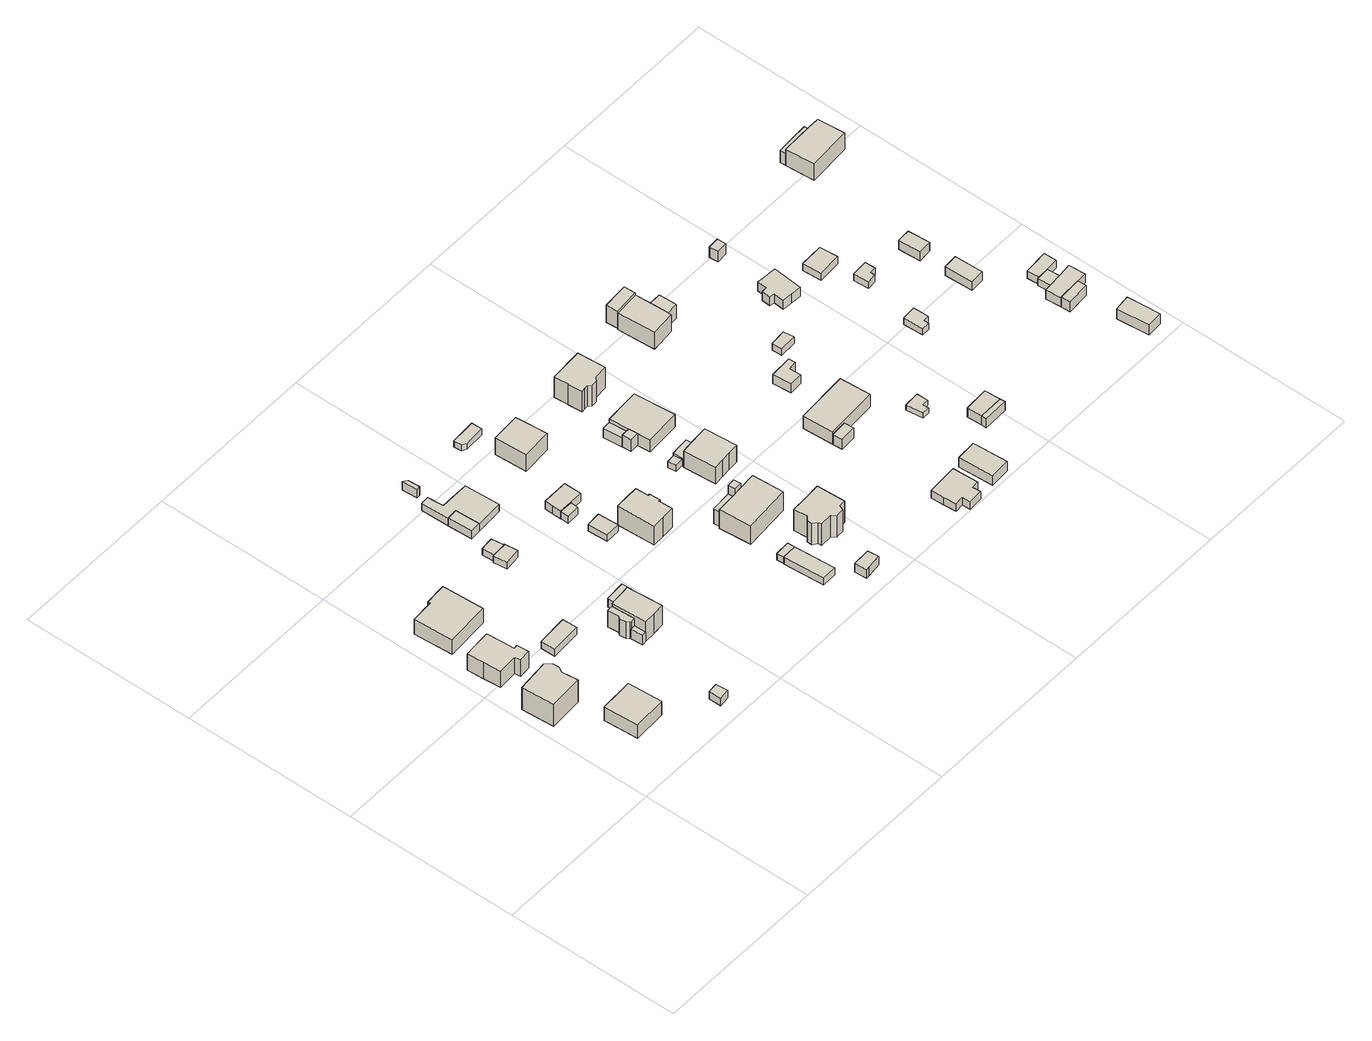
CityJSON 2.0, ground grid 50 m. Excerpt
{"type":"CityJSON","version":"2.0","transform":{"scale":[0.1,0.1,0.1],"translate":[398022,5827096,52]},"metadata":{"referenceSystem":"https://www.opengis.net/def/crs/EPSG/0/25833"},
"CityObjects":{
"building1":{"type":"Building","attributes":{"Gemeindeschluessel":"11000011","BezugspunktDach":"2200","function":"31001_1010","measuredHeight":7.71,"storeysAboveGround":2},"address":[{"country":"Germany","locality":"Berlin","thoroughfareNumber":"14","thoroughfareName":"Astridstraße"}],"geometry":[{"type":"Solid","lod":"1","boundaries":[[[[0,1,2,3,4,5,6]],[[7,8,9,10,11,12,13]],[[7,13,6,5]],[[8,7,5,4]],[[9,8,4,3]],[[10,9,3,2]],[[11,10,2,1]],[[12,11,1,0]],[[13,12,0,6]]]]}]},
"building2":{"type":"Building","attributes":{"Gemeindeschluessel":"11000011","BezugspunktDach":"2200","function":"31001_1010","measuredHeight":5.99,"storeysAboveGround":1},"address":[{"country":"Germany","locality":"Berlin","thoroughfareNumber":"16","thoroughfareName":"Astridstraße"}],"geometry":[{"type":"Solid","lod":"1","boundaries":[[[[14,15,16,17]],[[18,19,20,21]],[[18,21,17,16]],[[19,18,16,15]],[[20,19,15,14]],[[21,20,14,17]]]]}]},
"building3":{"type":"Building","attributes":{"Gemeindeschluessel":"11000011","BezugspunktDach":"2200","function":"31001_1010","measuredHeight":7.06,"storeysAboveGround":1},"address":[{"country":"Germany","locality":"Berlin","thoroughfareNumber":"12","thoroughfareName":"Astridstraße"}],"geometry":[{"type":"Solid","lod":"1","boundaries":[[[[22,23,24,25,26,27,28,29,30,31]],[[32,33,34,35,36,37,38,39,40,41]],[[32,41,31,30]],[[33,32,30,29]],[[34,33,29,28]],[[35,34,28,27]],[[36,35,27,26]],[[37,36,26,25]],[[38,37,25,24]],[[39,38,24,23]],[[40,39,23,22]],[[41,40,22,31]]]]}]},
"building4":{"type":"Building","attributes":{"Gemeindeschluessel":"11000011","BezugspunktDach":"2200","function":"31001_1010","measuredHeight":6.31,"storeysAboveGround":1},"address":[{"country":"Germany","locality":"Berlin","thoroughfareNumber":"10","thoroughfareName":"Astridstraße"}],"geometry":[{"type":"Solid","lod":"1","boundaries":[[[[42,43,44,45,46,47,48]],[[49,50,51,52,53,54,55]],[[49,55,48,47]],[[50,49,47,46]],[[51,50,46,45]],[[52,51,45,44]],[[53,52,44,43]],[[54,53,43,42]],[[55,54,42,48]]]]}]},
"building5":{"type":"Building","attributes":{"Gemeindeschluessel":"11000011","BezugspunktDach":"2200","function":"31001_2143","measuredHeight":2.66,"storeysAboveGround":1},"address":[{"country":"Germany","locality":"Berlin","thoroughfareNumber":"5 (1)","thoroughfareName":"Sigrunstraße"}],"geometry":[{"type":"Solid","lod":"1","boundaries":[[[[56,57,58,59]],[[60,61,62,63]],[[60,63,59,58]],[[61,60,58,57]],[[62,61,57,56]],[[63,62,56,59]]]]}]},
"building6":{"type":"Building","attributes":{"Gemeindeschluessel":"11000011","BezugspunktDach":"2200","function":"31001_2463","measuredHeight":2.46,"storeysAboveGround":1},"address":[{"country":"Germany","locality":"Berlin","thoroughfareNumber":"12 (1)","thoroughfareName":"Astridstraße"}],"geometry":[{"type":"Solid","lod":"1","boundaries":[[[[64,65,66,67]],[[68,69,70,71]],[[68,71,67,66]],[[69,68,66,65]],[[70,69,65,64]],[[71,70,64,67]]]]}]},
"building7":{"type":"Building","attributes":{"Gemeindeschluessel":"11000011","BezugspunktDach":"2200","function":"51009_1610","measuredHeight":3.31,"storeysAboveGround":0},"address":[{"country":"Germany","locality":"Berlin"}],"geometry":[{"type":"Solid","lod":"1","boundaries":[[[[72,73,74,75,76]],[[77,78,79,80,81]],[[77,81,76,75]],[[78,77,75,74]],[[79,78,74,73]],[[80,79,73,72]],[[81,80,72,76]]]]}]},
"building8":{"type":"Building","attributes":{"Gemeindeschluessel":"11000011","function":"31001_1010"},"address":[{"country":"Germany","locality":"Berlin","thoroughfareNumber":"14A","thoroughfareName":"Astridstraße"}],"children":["building8-1","building8-2"]},
"building8-1":{"type":"BuildingPart","attributes":{"BezugspunktDach":"2200","measuredHeight":7.85,"storeysAboveGround":1},"parents":["building8"],"geometry":[{"type":"MultiSurface","lod":"1","boundaries":[[[82,83,84,85,86]],[[87,88,89,79,90]],[[87,90,86,85]],[[88,87,85,84]],[[89,88,84,83]],[[79,89,83,82]],[[90,91,92,78,93,79,82,86]],[[93,78,92,91,90]]]}]},
"building8-2":{"type":"BuildingPart","attributes":{"BezugspunktDach":"2200","measuredHeight":5.77,"storeysAboveGround":1},"parents":["building8"],"geometry":[{"type":"Solid","lod":"1","boundaries":[[[[94,95,96,92,91,97,98,99]],[[100,101,90,78,77,81,102,103]],[[100,103,99,98]],[[101,100,98,97]],[[90,101,97,91]],[[77,78,92,96]],[[81,77,96,95]],[[102,81,95,94]],[[103,102,94,99]],[[78,90,91,92]]]]}]},
"building9":{"type":"Building","attributes":{"Gemeindeschluessel":"11000011","BezugspunktDach":"2200","function":"31001_2463","measuredHeight":4.11,"storeysAboveGround":1},"address":[{"country":"Germany","locality":"Berlin","thoroughfareNumber":"14A (1)","thoroughfareName":"Astridstraße"}],"geometry":[{"type":"Solid","lod":"1","boundaries":[[[[104,105,106,107,108]],[[109,110,111,112,113]],[[109,113,108,107]],[[110,109,107,106]],[[111,110,106,105]],[[112,111,105,104]],[[113,112,104,108]]]]}]},
"building10":{"type":"Building","attributes":{"Gemeindeschluessel":"11000011","BezugspunktDach":"2200","function":"31001_1313","measuredHeight":2.38,"storeysAboveGround":1},"address":[{"country":"Germany","locality":"Berlin","thoroughfareNumber":"10 (2)","thoroughfareName":"Astridstraße"}],"geometry":[{"type":"Solid","lod":"1","boundaries":[[[[114,115,116,117,118,119]],[[120,121,122,123,124,125]],[[120,125,119,118]],[[121,120,118,117]],[[122,121,117,116]],[[123,122,116,115]],[[124,123,115,114]],[[125,124,114,119]]]]}]},
"building11":{"type":"Building","attributes":{"Gemeindeschluessel":"11000011","BezugspunktDach":"2200","function":"31001_2143","measuredHeight":2.29,"storeysAboveGround":1},"address":[{"country":"Germany","locality":"Berlin","thoroughfareNumber":"10 (1)","thoroughfareName":"Astridstraße"}],"geometry":[{"type":"Solid","lod":"1","boundaries":[[[[118,117,126,127]],[[128,129,130,131]],[[128,131,127,126]],[[129,128,126,117]],[[130,129,117,118]],[[131,130,118,127]]]]}]},
"building12":{"type":"Building","attributes":{"Gemeindeschluessel":"11000011","BezugspunktDach":"2200","function":"51009_1610","measuredHeight":3.04,"storeysAboveGround":0},"address":[{"country":"Germany","locality":"Berlin"}],"geometry":[{"type":"Solid","lod":"1","boundaries":[[[[132,133,134,135]],[[136,137,138,139]],[[136,139,135,134]],[[137,136,134,133]],[[138,137,133,132]],[[139,138,132,135]]]]}]},
"building13":{"type":"Building","attributes":{"Gemeindeschluessel":"11000011","BezugspunktDach":"2200","function":"31001_1010","measuredHeight":2.49,"storeysAboveGround":1},"address":[{"country":"Germany","locality":"Berlin","thoroughfareNumber":"8","thoroughfareName":"Astridstraße"}],"geometry":[{"type":"Solid","lod":"1","boundaries":[[[[140,141,142,143,144,145,146,147]],[[148,149,150,151,137,136,139,152]],[[148,152,147,146]],[[149,148,146,145]],[[150,149,145,144]],[[151,150,144,143]],[[137,151,143,142]],[[136,137,142,141]],[[139,136,141,140]],[[152,139,140,147]]]]}]},
"building14":{"type":"Building","attributes":{"Gemeindeschluessel":"11000011","BezugspunktDach":"2200","function":"51009_1610","measuredHeight":3,"storeysAboveGround":0},"address":[{"country":"Germany","locality":"Berlin"}],"geometry":[{"type":"Solid","lod":"1","boundaries":[[[[153,154,155,156]],[[157,158,159,160]],[[157,160,156,155]],[[158,157,155,154]],[[159,158,154,153]],[[160,159,153,156]]]]}]},
"building15":{"type":"Building","attributes":{"Gemeindeschluessel":"11000011","BezugspunktDach":"2200","function":"31001_2463","measuredHeight":2.27,"storeysAboveGround":1},"address":[{"country":"Germany","locality":"Berlin","thoroughfareNumber":"11A (1)","thoroughfareName":"Ellistraße"}],"geometry":[{"type":"Solid","lod":"1","boundaries":[[[[161,162,163,164]],[[165,166,167,168]],[[165,168,164,163]],[[166,165,163,162]],[[167,166,162,161]],[[168,167,161,164]]]]}]},
"building16":{"type":"Building","attributes":{"Gemeindeschluessel":"11000011","BezugspunktDach":"2200","function":"51009_1610","measuredHeight":2.4,"storeysAboveGround":0},"address":[{"country":"Germany","locality":"Berlin"}],"geometry":[{"type":"Solid","lod":"1","boundaries":[[[[169,170,171,172]],[[173,174,175,176]],[[173,176,172,171]],[[174,173,171,170]],[[175,174,170,169]],[[176,175,169,172]]]]}]},
"building17":{"type":"Building","attributes":{"Gemeindeschluessel":"11000011","BezugspunktDach":"2200","function":"31001_1313","measuredHeight":3.08,"storeysAboveGround":1},"address":[{"country":"Germany","locality":"Berlin","thoroughfareNumber":"9 (1)","thoroughfareName":"Ellistraße"}],"geometry":[{"type":"Solid","lod":"1","boundaries":[[[[177,178,179,180,181,182,183]],[[184,185,186,187,188,189,190]],[[184,190,183,182]],[[185,184,182,181]],[[186,185,181,180]],[[187,186,180,179]],[[188,187,179,178]],[[189,188,178,177]],[[190,189,177,183]]]]}]},
"building18":{"type":"Building","attributes":{"Gemeindeschluessel":"11000011","BezugspunktDach":"2200","function":"31001_1010","measuredHeight":8.05,"storeysAboveGround":1},"address":[{"country":"Germany","locality":"Berlin","thoroughfareNumber":"11A","thoroughfareName":"Ellistraße"}],"geometry":[{"type":"Solid","lod":"1","boundaries":[[[[191,192,193,194,195,196,197,198,199,200]],[[201,202,203,204,205,206,207,208,209,210]],[[201,210,200,199]],[[202,201,199,198]],[[203,202,198,197]],[[204,203,197,196]],[[205,204,196,195]],[[206,205,195,194]],[[207,206,194,193]],[[208,207,193,192]],[[209,208,192,191]],[[210,209,191,200]]]]}]},
"building19":{"type":"Building","attributes":{"Gemeindeschluessel":"11000011","BezugspunktDach":"2200","function":"31001_2463","measuredHeight":2.47,"storeysAboveGround":1},"address":[{"country":"Germany","locality":"Berlin","thoroughfareNumber":"9 (1)","thoroughfareName":"Sigrunstraße"}],"geometry":[{"type":"Solid","lod":"1","boundaries":[[[[211,212,213,214]],[[215,216,217,218]],[[215,218,214,213]],[[216,215,213,212]],[[217,216,212,211]],[[218,217,211,214]]]]}]},
"building20":{"type":"Building","attributes":{"Gemeindeschluessel":"11000011","BezugspunktDach":"2200","function":"51009_1610","measuredHeight":2.32,"storeysAboveGround":0},"address":[{"country":"Germany","locality":"Berlin"}],"geometry":[{"type":"Solid","lod":"1","boundaries":[[[[214,213,219,220]],[[221,222,223,224]],[[221,224,220,219]],[[222,221,219,213]],[[223,222,213,214]],[[224,223,214,220]]]]}]},
"building21":{"type":"Building","attributes":{"Gemeindeschluessel":"11000011","BezugspunktDach":"2200","function":"51009_1610","measuredHeight":2.15,"storeysAboveGround":0},"address":[{"country":"Germany","locality":"Berlin"}],"geometry":[{"type":"Solid","lod":"1","boundaries":[[[[225,226,227,228,229]],[[230,231,232,233,234]],[[230,234,229,228]],[[231,230,228,227]],[[232,231,227,226]],[[233,232,226,225]],[[234,233,225,229]]]]}]},
"building22":{"type":"Building","attributes":{"Gemeindeschluessel":"11000011","BezugspunktDach":"2200","function":"31001_2463","measuredHeight":2.91,"storeysAboveGround":1},"address":[{"country":"Germany","locality":"Berlin","thoroughfareNumber":"17 (1)","thoroughfareName":"Ellistraße"}],"geometry":[{"type":"Solid","lod":"1","boundaries":[[[[235,236,237,238,239]],[[240,241,242,243,244]],[[240,244,239,238]],[[241,240,238,237]],[[242,241,237,236]],[[243,242,236,235]],[[244,243,235,239]]]]}]},
"building23":{"type":"Building","attributes":{"Gemeindeschluessel":"11000011","BezugspunktDach":"2200","function":"31001_1010","measuredHeight":8.09,"storeysAboveGround":1},"address":[{"country":"Germany","locality":"Berlin","thoroughfareNumber":"7A","thoroughfareName":"Ellistraße"}],"geometry":[{"type":"Solid","lod":"1","boundaries":[[[[245,246,247,248,249]],[[250,251,252,253,254]],[[250,254,249,248]],[[251,250,248,247]],[[252,251,247,246]],[[253,252,246,245]],[[254,253,245,249]]]]}]},
"building24":{"type":"Building","attributes":{"Gemeindeschluessel":"11000011","function":"31001_1000"},"address":[{"country":"Germany","locality":"Berlin","thoroughfareNumber":"13","thoroughfareName":"Ellistraße"}],"children":["building24-1","building24-2"]},
"building24-1":{"type":"BuildingPart","attributes":{"BezugspunktDach":"2200","measuredHeight":7.74,"storeysAboveGround":2},"parents":["building24"],"geometry":[{"type":"MultiSurface","lod":"1","boundaries":[[[255,256,257,258,259,260,261]],[[262,263,264,265,266,267,268]],[[262,268,261,260]],[[269,270,262,260,259]],[[264,263,259,258]],[[265,264,258,257]],[[266,265,257,256]],[[267,266,256,255]],[[268,267,255,261]],[[263,262,270,269]]]}]},
"building24-2":{"type":"BuildingPart","attributes":{"BezugspunktDach":"2200","measuredHeight":5.2,"storeysAboveGround":2},"parents":["building24"],"geometry":[{"type":"Solid","lod":"1","boundaries":[[[[270,269,271,272]],[[273,263,262,274]],[[273,274,272,271]],[[263,273,271,269]],[[274,262,270,272]],[[262,263,269,270]]]]}]},
"building25":{"type":"Building","attributes":{"Gemeindeschluessel":"11000011","BezugspunktDach":"2200","function":"51009_1610","measuredHeight":8.01,"storeysAboveGround":0},"address":[{"country":"Germany","locality":"Berlin"}],"geometry":[{"type":"Solid","lod":"1","boundaries":[[[[275,276,277,278]],[[279,280,281,282]],[[279,282,278,277]],[[280,279,277,276]],[[281,280,276,275]],[[282,281,275,278]]]]}]},
"building26":{"type":"Building","attributes":{"Gemeindeschluessel":"11000011","BezugspunktDach":"2200","function":"31001_1010","measuredHeight":9.84,"storeysAboveGround":1},"address":[{"country":"Germany","locality":"Berlin","thoroughfareNumber":"15","thoroughfareName":"Ellistraße"}],"geometry":[{"type":"Solid","lod":"1","boundaries":[[[[283,284,285,286,287,288,289,290,291,292,293,294,295,296]],[[297,298,299,300,301,302,303,304,305,306,307,308,309,310]],[[297,310,296,295]],[[298,297,295,294]],[[299,298,294,293]],[[300,299,293,292]],[[301,300,292,291]],[[302,301,291,290]],[[303,302,290,289]],[[304,303,289,288]],[[305,304,288,287]],[[306,305,287,286]],[[307,306,286,285]],[[308,307,285,284]],[[309,308,284,283]],[[310,309,283,296]]]]}]},
"building27":{"type":"Building","attributes":{"Gemeindeschluessel":"11000011","BezugspunktDach":"2200","function":"31001_2143","measuredHeight":2.1,"storeysAboveGround":1},"address":[{"country":"Germany","locality":"Berlin","thoroughfareNumber":"11 (2)","thoroughfareName":"Ellistraße"}],"geometry":[{"type":"Solid","lod":"1","boundaries":[[[[311,312,313,314]],[[315,316,317,318]],[[315,318,314,313]],[[316,315,313,312]],[[317,316,312,311]],[[318,317,311,314]]]]}]},
"building28":{"type":"Building","attributes":{"Gemeindeschluessel":"11000011","BezugspunktDach":"2200","function":"51009_1610","measuredHeight":4.1,"storeysAboveGround":0},"address":[{"country":"Germany","locality":"Berlin"}],"geometry":[{"type":"Solid","lod":"1","boundaries":[[[[319,320,321,322]],[[323,324,325,326]],[[323,326,322,321]],[[324,323,321,320]],[[325,324,320,319]],[[326,325,319,322]]]]}]},
"building29":{"type":"Building","attributes":{"Gemeindeschluessel":"11000011","BezugspunktDach":"2200","function":"51009_1611","measuredHeight":4.21,"storeysAboveGround":0},"address":[{"country":"Germany","locality":"Berlin"}],"geometry":[{"type":"Solid","lod":"1","boundaries":[[[[327,328,329,330,331,332,333,334]],[[335,336,337,338,339,340,341,342]],[[335,342,334,333]],[[336,335,333,332]],[[337,336,332,331]],[[338,337,331,330]],[[339,338,330,329]],[[340,339,329,328]],[[341,340,328,327]],[[342,341,327,334]]]]}]},
"building30":{"type":"Building","attributes":{"Gemeindeschluessel":"11000011","BezugspunktDach":"2200","function":"31001_1010","measuredHeight":8.6,"storeysAboveGround":1},"address":[{"country":"Germany","locality":"Berlin","thoroughfareNumber":"11","thoroughfareName":"Ellistraße"}],"geometry":[{"type":"Solid","lod":"1","boundaries":[[[[343,344,345,346,347,348,349,350]],[[351,352,353,354,355,356,357,358]],[[351,358,350,349]],[[352,351,349,348]],[[353,352,348,347]],[[354,353,347,346]],[[355,354,346,345]],[[356,355,345,344]],[[357,356,344,343]],[[358,357,343,350]]]]}]},
"building31":{"type":"Building","attributes":{"Gemeindeschluessel":"11000011","function":"31001_1010"},"address":[{"country":"Germany","locality":"Berlin","thoroughfareNumber":"9","thoroughfareName":"Ellistraße"}],"children":["building31-1","building31-2"]},
"building31-1":{"type":"BuildingPart","attributes":{"BezugspunktDach":"2200","measuredHeight":5.41,"storeysAboveGround":1},"parents":["building31"],"geometry":[{"type":"MultiSurface","lod":"1","boundaries":[[[359,360,361,362,363]],[[364,365,366,367,368]],[[364,368,363,362]],[[365,364,362,361]],[[366,365,361,360]],[[367,366,360,359]],[[369,370,367,359,363]],[[368,367,370,369]]]}]},
"building31-2":{"type":"BuildingPart","attributes":{"BezugspunktDach":"2200","measuredHeight":3.18,"storeysAboveGround":1},"parents":["building31"],"geometry":[{"type":"Solid","lod":"1","boundaries":[[[[371,370,369,372]],[[368,367,373,374]],[[368,374,372,369]],[[373,367,370,371]],[[374,373,371,372]],[[368,369,370,367]]]]}]},
"building32":{"type":"Building","attributes":{"Gemeindeschluessel":"11000011","BezugspunktDach":"2200","function":"31001_1010","measuredHeight":10.47,"storeysAboveGround":1},"address":[{"country":"Germany","locality":"Berlin","thoroughfareNumber":"7","thoroughfareName":"Ellistraße"}],"geometry":[{"type":"Solid","lod":"1","boundaries":[[[[375,376,377,378,379,380,381,382,383,384,385]],[[386,387,388,389,390,391,392,393,394,395,396]],[[386,396,385,384]],[[387,386,384,383]],[[388,387,383,382]],[[389,388,382,381]],[[390,389,381,380]],[[391,390,380,379]],[[392,391,379,378]],[[393,392,378,377]],[[394,393,377,376]],[[395,394,376,375]],[[396,395,375,385]]]]}]},
"building33":{"type":"Building","attributes":{"Gemeindeschluessel":"11000011","BezugspunktDach":"2200","function":"31001_1010","measuredHeight":3.73,"storeysAboveGround":1},"address":[{"country":"Germany","locality":"Berlin","thoroughfareNumber":"16","thoroughfareName":"Ellistraße"}],"geometry":[{"type":"Solid","lod":"1","boundaries":[[[[397,398,399,400,401,402,403,404,405,406]],[[407,408,409,410,411,412,413,414,415,416]],[[407,416,406,405]],[[408,407,405,404]],[[409,408,404,403]],[[410,409,403,402]],[[411,410,402,401]],[[412,411,401,400]],[[413,412,400,399]],[[414,413,399,398]],[[415,414,398,397]],[[416,415,397,406]]]]}]},
"building34":{"type":"Building","attributes":{"Gemeindeschluessel":"11000011","BezugspunktDach":"2200","function":"31001_2143","measuredHeight":3.26,"storeysAboveGround":1},"address":[{"country":"Germany","locality":"Berlin","thoroughfareNumber":"16 (2)","thoroughfareName":"Ellistraße"}],"geometry":[{"type":"Solid","lod":"1","boundaries":[[[[417,418,419,420]],[[421,422,423,424]],[[421,424,420,419]],[[422,421,419,418]],[[423,422,418,417]],[[424,423,417,420]]]]}]},
"building35":{"type":"Building","attributes":{"Gemeindeschluessel":"11000011","function":"31001_1010"},"address":[{"country":"Germany","locality":"Berlin","thoroughfareNumber":"14","thoroughfareName":"Ellistraße"}],"children":["building35-1","building35-2"]},
"building35-1":{"type":"BuildingPart","attributes":{"BezugspunktDach":"2200","measuredHeight":5.34,"storeysAboveGround":1},"parents":["building35"],"geometry":[{"type":"Solid","lod":"1","boundaries":[[[[425,426,427,428]],[[429,430,431,432]],[[429,432,428,427]],[[430,429,427,426]],[[431,430,426,425],[433,434,435,431]],[[432,431,425,428]],[[433,431,435,434]]]]}]},
"building35-2":{"type":"BuildingPart","attributes":{"BezugspunktDach":"2200","measuredHeight":3.53,"storeysAboveGround":1},"parents":["building35"],"geometry":[{"type":"Solid","lod":"1","boundaries":[[[[436,437,434,433]],[[435,438,439,431]],[[438,435,434,437]],[[439,438,437,436]],[[431,439,436,433]],[[435,431,433,434]]]]}]},
"building36":{"type":"Building","attributes":{"Gemeindeschluessel":"11000011","BezugspunktDach":"2200","function":"31001_1010","measuredHeight":3.03,"storeysAboveGround":1},"address":[{"country":"Germany","locality":"Berlin","thoroughfareNumber":"12","thoroughfareName":"Ellistraße"}],"geometry":[{"type":"Solid","lod":"1","boundaries":[[[[440,441,442,443,444,445]],[[446,447,448,449,450,451]],[[446,451,445,444]],[[447,446,444,443]],[[448,447,443,442]],[[449,448,442,441]],[[450,449,441,440]],[[451,450,440,445]]]]}]},
"building37":{"type":"Building","attributes":{"Gemeindeschluessel":"11000011","BezugspunktDach":"2200","function":"31001_2463","measuredHeight":7.74,"storeysAboveGround":1},"address":[{"country":"Germany","locality":"Berlin","thoroughfareNumber":"8 (2)","thoroughfareName":"Ellistraße"}],"geometry":[{"type":"Solid","lod":"1","boundaries":[[[[452,453,454,455]],[[456,457,458,459]],[[456,459,455,454]],[[457,456,454,453]],[[458,457,453,452]],[[459,458,452,455]]]]}]},
"building38":{"type":"Building","attributes":{"Gemeindeschluessel":"11000011","function":"31001_1010"},"address":[{"country":"Germany","locality":"Berlin","thoroughfareNumber":"8","thoroughfareName":"Ellistraße"}],"children":["building38-1","building38-2"]},
"building38-1":{"type":"BuildingPart","attributes":{"BezugspunktDach":"2200","measuredHeight":6.58,"storeysAboveGround":1},"parents":["building38"],"geometry":[{"type":"Solid","lod":"1","boundaries":[[[[460,461,462,463,464,465,466]],[[467,468,469,470,471,472,473]],[[467,473,466,465]],[[468,467,465,464]],[[469,468,464,463]],[[470,469,463,462],[470,474,475,469]],[[471,470,462,461]],[[472,471,461,460]],[[473,472,460,466]],[[474,470,469,475]]]]}]},
"building38-2":{"type":"BuildingPart","attributes":{"BezugspunktDach":"2200","measuredHeight":4.95,"storeysAboveGround":1},"parents":["building38"],"geometry":[{"type":"Solid","lod":"1","boundaries":[[[[474,476,477,475]],[[478,479,470,469]],[[478,469,475,477]],[[479,478,477,476]],[[470,479,476,474]],[[474,475,469,470]]]]}]},
"building39":{"type":"Building","attributes":{"Gemeindeschluessel":"11000011","BezugspunktDach":"2200","function":"31001_1313","measuredHeight":1.8,"storeysAboveGround":1},"address":[{"country":"Germany","locality":"Berlin","thoroughfareNumber":"13 (2)","thoroughfareName":"Sigrunstraße"}],"geometry":[{"type":"Solid","lod":"1","boundaries":[[[[480,481,482,483,484,485]],[[486,487,488,489,490,491]],[[486,491,485,484]],[[487,486,484,483]],[[488,487,483,482]],[[489,488,482,481]],[[490,489,481,480]],[[491,490,480,485]]]]}]},
"building40":{"type":"Building","attributes":{"Gemeindeschluessel":"11000011","BezugspunktDach":"2200","function":"51009_1610","measuredHeight":3.11,"storeysAboveGround":0},"address":[{"country":"Germany","locality":"Berlin"}],"geometry":[{"type":"Solid","lod":"1","boundaries":[[[[492,493,494,495]],[[496,497,498,499]],[[496,499,495,494]],[[497,496,494,493]],[[498,497,493,492]],[[499,498,492,495]]]]}]},
"building41":{"type":"Building","attributes":{"Gemeindeschluessel":"11000011","BezugspunktDach":"2200","function":"31001_1010","measuredHeight":3.02,"storeysAboveGround":1},"address":[{"country":"Germany","locality":"Berlin","thoroughfareNumber":"13","thoroughfareName":"Sigrunstraße"}],"geometry":[{"type":"Solid","lod":"1","boundaries":[[[[494,493,500,501]],[[502,503,504,505]],[[502,505,501,500]],[[503,502,500,493]],[[504,503,493,494]],[[505,504,494,501]]]]}]},
"building42":{"type":"Building","attributes":{"Gemeindeschluessel":"11000011","BezugspunktDach":"2200","function":"31001_2143","measuredHeight":2.27,"storeysAboveGround":1},"address":[{"country":"Germany","locality":"Berlin","thoroughfareNumber":"12 (1)","thoroughfareName":"Ellistraße"}],"geometry":[{"type":"Solid","lod":"1","boundaries":[[[[506,507,508,509]],[[510,511,512,513]],[[510,513,509,508]],[[511,510,508,507]],[[512,511,507,506]],[[513,512,506,509]]]]}]},
"building43":{"type":"Building","attributes":{"Gemeindeschluessel":"11000011","BezugspunktDach":"2200","function":"31001_1010","measuredHeight":4,"storeysAboveGround":1},"address":[{"country":"Germany","locality":"Berlin","thoroughfareNumber":"10","thoroughfareName":"Ellistraße"}],"geometry":[{"type":"Solid","lod":"1","boundaries":[[[[514,515,516,517,518,519,520,521,522,523]],[[524,525,526,527,528,529,530,531,532,533]],[[524,533,523,522]],[[525,524,522,521]],[[526,525,521,520]],[[527,526,520,519]],[[528,527,519,518]],[[529,528,518,517]],[[530,529,517,516]],[[531,530,516,515]],[[532,531,515,514]],[[533,532,514,523]]]]}]},
"building44":{"type":"Building","attributes":{"Gemeindeschluessel":"11000011","BezugspunktDach":"2200","function":"31001_2143","measuredHeight":2.22,"storeysAboveGround":1},"address":[{"country":"Germany","locality":"Berlin","thoroughfareNumber":"15 (1)","thoroughfareName":"An der Margaretenhöhe"}],"geometry":[{"type":"Solid","lod":"1","boundaries":[[[[534,535,536,537,538,539]],[[540,541,542,543,544,545]],[[540,545,539,538]],[[541,540,538,537]],[[542,541,537,536]],[[543,542,536,535]],[[544,543,535,534]],[[545,544,534,539]]]]}]},
"building45":{"type":"Building","attributes":{"Gemeindeschluessel":"11000011","BezugspunktDach":"2200","function":"51009_1610","measuredHeight":3.64,"storeysAboveGround":0},"address":[{"country":"Germany","locality":"Berlin"}],"geometry":[{"type":"Solid","lod":"1","boundaries":[[[[546,547,548,549]],[[550,551,552,553]],[[550,553,549,548]],[[551,550,548,547]],[[552,551,547,546]],[[553,552,546,549]]]]}]},
"building46":{"type":"Building","attributes":{"Gemeindeschluessel":"11000011","BezugspunktDach":"2200","function":"31001_1313","measuredHeight":2.43,"storeysAboveGround":1},"address":[{"country":"Germany","locality":"Berlin","thoroughfareNumber":"11","thoroughfareName":"An der Margaretenhöhe"}],"geometry":[{"type":"Solid","lod":"1","boundaries":[[[[554,555,556,557]],[[558,559,560,561]],[[558,561,557,556]],[[559,558,556,555]],[[560,559,555,554]],[[561,560,554,557]]]]}]},
"building47":{"type":"Building","attributes":{"Gemeindeschluessel":"11000011","BezugspunktDach":"2200","function":"31001_2143","measuredHeight":2.42,"storeysAboveGround":1},"address":[{"country":"Germany","locality":"Berlin","thoroughfareNumber":"13 (1)","thoroughfareName":"An der Margaretenhöhe"}],"geometry":[{"type":"Solid","lod":"1","boundaries":[[[[562,563,564,565,566,567]],[[568,569,570,571,572,573]],[[568,573,567,566]],[[569,568,566,565]],[[570,569,565,564]],[[571,570,564,563]],[[572,571,563,562]],[[573,572,562,567]]]]}]},
"building48":{"type":"Building","attributes":{"Gemeindeschluessel":"11000011","BezugspunktDach":"2200","function":"31001_1313","measuredHeight":3.13,"storeysAboveGround":1},"address":[{"country":"Germany","locality":"Berlin","thoroughfareNumber":"15","thoroughfareName":"An der Margaretenhöhe"}],"geometry":[{"type":"Solid","lod":"1","boundaries":[[[[574,575,576,577]],[[578,579,580,581]],[[578,581,577,576]],[[579,578,576,575]],[[580,579,575,574]],[[581,580,574,577]]]]}]},
"building49":{"type":"Building","attributes":{"Gemeindeschluessel":"11000011","BezugspunktDach":"2200","function":"31001_1313","measuredHeight":3.12,"storeysAboveGround":1},"address":[{"country":"Germany","locality":"Berlin","thoroughfareNumber":"13","thoroughfareName":"An der Margaretenhöhe"}],"geometry":[{"type":"Solid","lod":"1","boundaries":[[[[582,583,584,585]],[[586,587,588,589]],[[586,589,585,584]],[[587,586,584,583]],[[588,587,583,582]],[[589,588,582,585]]]]}]},
"building50":{"type":"Building","attributes":{"Gemeindeschluessel":"11000011","BezugspunktDach":"2200","function":"51009_1610","measuredHeight":3.47,"storeysAboveGround":0},"address":[{"country":"Germany","locality":"Berlin"}],"geometry":[{"type":"Solid","lod":"1","boundaries":[[[[590,591,592,593]],[[594,595,596,597]],[[594,597,593,592]],[[595,594,592,591]],[[596,595,591,590]],[[597,596,590,593]]]]}]},
"building51":{"type":"Building","attributes":{"Gemeindeschluessel":"11000011","BezugspunktDach":"2200","function":"31001_1010","measuredHeight":3.52,"storeysAboveGround":1},"address":[{"country":"Germany","locality":"Berlin","thoroughfareNumber":"19","thoroughfareName":"An der Margaretenhöhe"}],"geometry":[{"type":"Solid","lod":"1","boundaries":[[[[598,599,600,601]],[[602,603,604,605]],[[602,605,601,600]],[[603,602,600,599]],[[604,603,599,598]],[[605,604,598,601]]]]}]},
"building52":{"type":"Building","attributes":{"Gemeindeschluessel":"11000011","BezugspunktDach":"2200","function":"31001_1010","measuredHeight":3.15,"storeysAboveGround":1},"address":[{"country":"Germany","locality":"Berlin","thoroughfareNumber":"17","thoroughfareName":"An der Margaretenhöhe"}],"geometry":[{"type":"Solid","lod":"1","boundaries":[[[[606,607,608,609,610,611,612]],[[613,614,615,616,617,618,619]],[[613,619,612,611]],[[614,613,611,610]],[[615,614,610,609]],[[616,615,609,608]],[[617,616,608,607]],[[618,617,607,606]],[[619,618,606,612]]]]}]},
"building53":{"type":"Building","attributes":{"Gemeindeschluessel":"11000011","BezugspunktDach":"2200","function":"31001_2143","measuredHeight":2.59,"storeysAboveGround":1},"address":[{"country":"Germany","locality":"Berlin","thoroughfareNumber":"17 (1)","thoroughfareName":"An der Margaretenhöhe"}],"geometry":[{"type":"Solid","lod":"1","boundaries":[[[[620,621,622,623,624]],[[625,626,627,628,629]],[[625,629,624,623]],[[626,625,623,622]],[[627,626,622,621]],[[628,627,621,620]],[[629,628,620,624]]]]}]},
"building54":{"type":"Building","attributes":{"Gemeindeschluessel":"11000011","BezugspunktDach":"2200","function":"31001_2463","measuredHeight":2.61,"storeysAboveGround":1},"address":[{"country":"Germany","locality":"Berlin","thoroughfareNumber":"17 (2)","thoroughfareName":"An der Margaretenhöhe"}],"geometry":[{"type":"Solid","lod":"1","boundaries":[[[[623,622,630,631,632]],[[633,634,635,636,637]],[[633,637,632,631]],[[634,633,631,630]],[[635,634,630,622]],[[636,635,622,623]],[[637,636,623,632]]]]}]},
"building55":{"type":"Building","attributes":{"Gemeindeschluessel":"11000011","function":"31001_1010"},"address":[{"country":"Germany","locality":"Berlin","thoroughfareNumber":"9","thoroughfareName":"An der Margaretenhöhe"}],"children":["building55-1","building55-2"]},
"building55-1":{"type":"BuildingPart","attributes":{"BezugspunktDach":"2200","measuredHeight":7.08,"storeysAboveGround":1},"parents":["building55"],"geometry":[{"type":"MultiSurface","lod":"1","boundaries":[[[638,639,640,641,642]],[[643,644,645,646,647]],[[648,649,647,642,641]],[[644,643,641,640]],[[645,644,640,639]],[[646,645,639,638]],[[647,646,638,642]],[[643,647,649,648]]]}]},
"building55-2":{"type":"BuildingPart","attributes":{"BezugspunktDach":"2200","measuredHeight":4.36,"storeysAboveGround":1},"parents":["building55"],"geometry":[{"type":"Solid","lod":"1","boundaries":[[[[649,648,650,651]],[[652,643,647,653]],[[652,653,651,650]],[[643,652,650,648]],[[653,647,649,651]],[[647,643,648,649]]]]}]}
},
"vertices":[
[14,298,109],[112,304,109],[107,351,109],[115,364,109],[114,383,109],[100,400,109],[8,391,109],[100,400,32],[114,383,32],[115,364,32],[107,351,32],[112,304,32],[14,298,32],[8,391,32],
[114,120,77],[209,126,77],[203,224,77],[108,219,77],[203,224,29],[209,126,29],[114,120,29],[108,219,29],
[25,523,91],[29,474,91],[85,478,91],[87,461,91],[121,464,91],[118,498,91],[107,497,91],[105,529,91],[101,578,91],[21,572,91],[101,578,34],[105,529,34],[107,497,34],[118,498,34],[121,464,34],[87,461,34],[85,478,34],[29,474,34],[25,523,34],[21,572,34],
[41,634,81],[166,642,81],[160,754,81],[159,762,81],[98,757,81],[99,750,81],[33,746,81],[99,750,30],[98,757,30],[159,762,30],[160,754,30],[166,642,30],[41,634,30],[33,746,30],
[328,41,47],[358,45,47],[355,79,47],[327,77,47],[355,79,21],[358,45,21],[328,41,21],[327,77,21],
[191,441,55],[280,447,55],[278,489,55],[191,483,55],[278,489,31],[280,447,31],[191,441,31],[191,483,31],
[356,307,60],[370,308,60],[369,342,60],[357,342,60],[354,343,60],[357,342,27],[369,342,27],[370,308,27],[356,307,27],[354,343,27],
[370,308,95],[403,310,95],[436,313,95],[428,414,95],[365,409,95],[428,414,27],[436,313,27],[403,310,27],[365,409,27],[365,409,85],[369,342,85],[366,401,27],
[347,350,85],[354,343,85],[357,342,85],[348,408,85],[351,377,85],[345,369,85],[351,377,27],[348,408,27],[347,350,27],[345,369,27],
[399,422,58],[428,424,58],[457,426,58],[455,453,58],[398,449,58],[455,453,28],[457,426,28],[428,424,28],[399,422,28],[398,449,28],
[334,708,58],[380,713,58],[375,751,58],[373,749,58],[333,747,58],[329,747,58],[333,747,34],[373,749,34],[375,751,34],[380,713,34],[334,708,34],[329,747,34],
[368,785,58],[331,782,58],[368,785,35],[373,749,35],[333,747,35],[331,782,35],
[355,835,62],[385,837,62],[382,907,62],[352,905,62],[382,907,35],[385,837,35],[355,835,35],[352,905,35],
[352,905,60],[382,907,60],[385,837,60],[465,842,60],[460,942,60],[377,941,60],[373,987,60],[350,986,60],[373,987,35],[377,941,35],[460,942,35],[465,842,35],[350,986,35],
[373,1019,67],[383,1020,67],[381,1054,67],[370,1063,67],[381,1054,37],[383,1020,37],[373,1019,37],[370,1063,37],
[561,586,50],[602,587,50],[599,646,50],[558,643,50],[599,646,27],[602,587,27],[561,586,27],[558,643,27],
[581,694,55],[582,716,55],[544,717,55],[543,693,55],[544,717,31],[582,716,31],[581,694,31],[543,693,31],
[582,716,58],[618,716,58],[618,741,58],[618,766,58],[545,765,58],[544,741,58],[544,717,58],[544,741,30],[545,765,30],[618,766,30],[618,741,30],[618,716,30],[582,716,30],[544,717,30],
[625,495,90],[661,496,90],[697,498,90],[695,538,90],[700,538,90],[698,570,90],[693,569,90],[691,606,90],[656,605,90],[620,604,90],[656,605,24],[691,606,24],[693,569,24],[698,570,24],[700,538,24],[695,538,24],[697,498,24],[661,496,24],[625,495,24],[620,604,24],
[792,108,37],[834,109,37],[825,226,37],[784,225,37],[825,226,12],[834,109,12],[792,108,12],[784,225,12],
[824,247,37],[782,245,37],[824,247,14],[825,226,14],[784,225,14],[782,245,14],
[558,1035,57],[571,1029,57],[629,1032,57],[628,1062,57],[557,1058,57],[628,1062,36],[629,1032,36],[571,1029,36],[558,1035,36],[557,1058,36],
[872,42,45],[882,43,45],[924,48,45],[920,79,45],[869,77,45],[920,79,15],[924,48,15],[882,43,15],[872,42,15],[869,77,15],
[607,876,91],[693,882,91],[685,973,91],[643,971,91],[602,968,91],[643,971,34],[685,973,34],[693,882,34],[607,876,34],[602,968,34],
[782,326,78],[916,337,78],[910,427,78],[861,423,78],[838,421,78],[779,417,78],[774,417,78],[779,417,13],[838,421,13],[861,423,13],[910,427,13],[916,337,13],[782,326,13],[774,417,13],[838,421,65],[779,417,65],
[836,441,65],[777,437,65],[836,441,13],[777,437,13],
[838,421,94],[861,423,94],[859,443,94],[836,441,94],[859,443,14],[861,423,14],[838,421,14],[836,441,14],
[876,215,85],[888,206,85],[889,195,85],[924,197,85],[934,185,85],[935,185,85],[956,186,85],[962,200,85],[981,201,85],[977,282,85],[930,279,85],[884,277,85],[887,238,85],[876,229,85],[887,238,10],[884,277,10],[930,279,10],[977,282,10],[981,201,10],[962,200,10],[956,186,10],[935,185,10],[934,185,10],[924,197,10],[889,195,10],[888,206,10],[876,215,10],[876,229,10],
[843,607,44],[867,609,44],[865,633,44],[840,631,44],[865,633,23],[867,609,23],[843,607,23],[840,631,23],
[822,729,67],[848,731,67],[845,756,67],[820,756,67],[845,756,26],[848,731,26],[822,729,26],[820,756,26],
[865,633,50],[867,609,50],[867,604,50],[894,606,50],[920,609,50],[918,639,50],[891,637,50],[865,635,50],[891,637,22],[918,639,22],[920,609,22],[894,606,22],[867,604,22],[867,609,22],[865,633,22],[865,635,22],
[874,511,78],[904,514,78],[931,516,78],[961,519,78],[954,611,78],[920,609,78],[911,608,78],[867,604,78],[911,608,20],[920,609,20],[954,611,20],[961,519,20],[931,516,20],[904,514,20],[874,511,20],[867,604,20],
[845,756,68],[851,694,68],[951,701,68],[941,819,68],[840,812,68],[941,819,25],[951,701,25],[851,694,25],[845,756,25],[840,812,25],[840,812,57],[845,756,57],
[820,756,57],[815,811,57],[820,756,25],[815,811,25],
[839,939,104],[839,938,104],[842,898,104],[853,899,104],[864,900,104],[873,892,104],[889,893,104],[898,902,104],[937,905,104],[931,985,104],[836,979,104],[931,985,32],[937,905,32],[898,902,32],[889,893,32],[873,892,32],[864,900,32],[853,899,32],[842,898,32],[839,938,32],[839,939,32],[836,979,32],
[1179,59,32],[1182,22,32],[1207,24,32],[1208,0,32],[1250,3,32],[1248,26,32],[1269,28,32],[1267,64,32],[1265,101,32],[1177,96,32],[1265,101,6],[1267,64,6],[1269,28,6],[1248,26,6],[1250,3,6],[1208,0,6],[1207,24,6],[1182,22,6],[1179,59,6],[1177,96,6],
[1305,12,35],[1363,15,35],[1357,115,35],[1299,112,35],[1357,115,2],[1363,15,2],[1305,12,2],[1299,112,2],
[1159,385,53],[1309,394,53],[1303,482,53],[1154,473,53],[1303,482,9],[1309,394,9],[1159,385,9],[1154,473,9],[1159,385,44],[1205,388,44],[1205,388,9],
[1161,358,44],[1207,361,44],[1207,361,9],[1161,358,9],
[1222,566,43],[1260,568,43],[1258,601,43],[1282,604,43],[1281,623,43],[1217,620,43],[1281,623,12],[1282,604,12],[1258,601,12],[1260,568,12],[1222,566,12],[1217,620,12],
[1106,1007,90],[1178,1013,90],[1177,1046,90],[1104,1041,90],[1177,1046,30],[1178,1013,30],[1106,1007,30],[1104,1041,30],
[1113,899,84],[1183,905,84],[1183,920,84],[1180,973,84],[1178,1013,84],[1142,1010,84],[1106,1007,84],[1142,1010,26],[1178,1013,26],[1180,973,26],[1183,920,26],[1183,905,26],[1113,899,26],[1106,1007,26],[1183,920,76],[1180,973,76],
[1222,923,76],[1220,973,76],[1220,973,26],[1222,923,26],
[1366,278,21],[1387,278,21],[1386,295,21],[1405,296,21],[1404,328,21],[1360,326,21],[1404,328,3],[1405,296,3],[1386,295,3],[1387,278,3],[1366,278,3],[1360,326,3],
[1509,143,36],[1507,157,36],[1437,156,36],[1437,141,36],[1437,156,4],[1507,157,4],[1509,143,4],[1437,141,4],
[1505,202,36],[1435,198,36],[1505,202,5],[1507,157,5],[1437,156,5],[1435,198,5],
[1301,661,35],[1350,664,35],[1346,694,35],[1300,690,35],[1346,694,12],[1350,664,12],[1301,661,12],[1300,690,12],
[1418,782,47],[1416,752,47],[1445,750,47],[1474,748,47],[1482,833,47],[1453,835,47],[1423,837,47],[1420,809,47],[1406,809,47],[1404,784,47],[1406,809,16],[1420,809,16],[1423,837,16],[1453,835,16],[1482,833,16],[1474,748,16],[1445,750,16],[1416,752,16],[1418,782,16],[1404,784,16],
[1572,450,26],[1595,451,26],[1595,465,26],[1612,466,26],[1610,510,26],[1570,508,26],[1610,510,4],[1612,466,4],[1595,465,4],[1595,451,4],[1572,450,4],[1570,508,4],
[1430,965,59],[1461,968,59],[1460,993,59],[1428,991,59],[1460,993,23],[1461,968,23],[1430,965,23],[1428,991,23],
[1548,744,37],[1615,749,37],[1611,801,37],[1545,799,37],[1611,801,12],[1615,749,12],[1548,744,12],[1545,799,12],
[1602,643,33],[1628,645,33],[1628,658,33],[1646,659,33],[1645,689,33],[1599,687,33],[1645,689,9],[1646,659,9],[1628,658,9],[1628,645,9],[1602,643,9],[1599,687,9],
[1755,449,40],[1795,451,40],[1792,532,40],[1752,530,40],[1792,532,9],[1795,451,9],[1755,449,9],[1752,530,9],
[1748,605,42],[1787,608,42],[1782,670,42],[1745,668,42],[1782,670,11],[1787,608,11],[1748,605,11],[1745,668,11],
[1854,228,40],[1919,233,40],[1918,258,40],[1852,254,40],[1918,258,5],[1919,233,5],[1854,228,5],[1852,254,5],
[1917,35,39],[1962,39,39],[1953,134,39],[1908,129,39],[1953,134,4],[1962,39,4],[1917,35,4],[1908,129,4],
[1852,254,37],[1918,258,37],[1948,260,37],[1945,308,37],[1908,304,37],[1871,301,37],[1848,299,37],[1871,301,6],[1908,304,6],[1945,308,6],[1948,260,6],[1918,258,6],[1852,254,6],[1848,299,6],
[1871,301,33],[1908,304,33],[1905,342,33],[1874,340,33],[1868,340,33],[1874,340,8],[1905,342,8],[1908,304,8],[1871,301,8],[1868,340,8],
[1941,344,33],[1940,380,33],[1871,375,33],[1940,380,7],[1941,344,7],[1905,342,7],[1874,340,7],[1871,375,7],
[1784,963,73],[1908,971,73],[1902,1049,73],[1874,1049,73],[1778,1046,73],[1874,1049,16],[1902,1049,16],[1908,971,16],[1784,963,16],[1778,1046,16],[1874,1049,59],[1778,1046,59],
[1873,1067,59],[1777,1062,59],[1873,1067,16],[1777,1062,16]
]}
